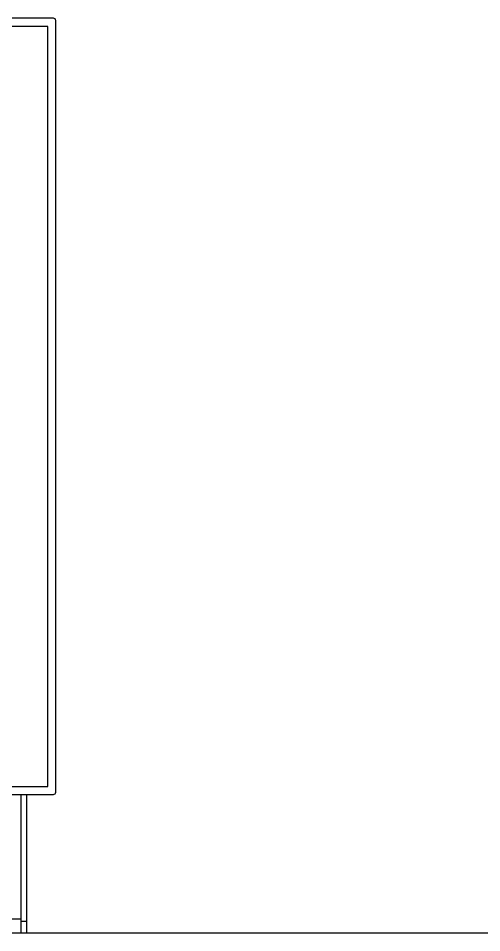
# Model space of a CAD drawing. Header units: inches. Extents: x 11.8 to 54.3, y 10.8 to 35.6.
# Drawn here: x 24.835 to 25.237, y 26.498 to 27.292 of the extents above; entities that cross this region are included whole.
import ezdxf

# ---------------------------------------------------------------- set-up
doc = ezdxf.new("R2010")
doc.units = ezdxf.units.IN
doc.header["$MEASUREMENT"] = 0
doc.layers.add('02', color=2, linetype='Continuous')
doc.layers.add('1', color=1, linetype='Continuous')

msp = doc.modelspace()

# ---------------------------------------------------------------- linework, layer by layer
at = {"layer": '02'}
for p, q in [((24.86501, 27.29234), (24.03301, 27.29234)), ((24.86701, 26.62034), (24.86701, 27.29034)), ((24.86001, 27.28534), (24.03801, 27.28534)), ((24.86001, 26.62534), (24.86001, 27.28534)), ((24.03801, 26.62534), (24.86001, 26.62534)), ((24.03301, 26.61834), (24.86501, 26.61834)), ((24.83701, 26.49834), (24.83701, 26.61834)), ((24.84201, 26.49834), (24.84201, 26.61834)), ((24.06101, 26.51034), (24.83701, 26.51034)), ((24.83701, 26.50834), (24.84201, 26.50834)), ((24.05601, 26.49834), (24.84201, 26.49834))]:
    msp.add_line(p, q, dxfattribs=at)
for centre, start, end in [((24.86501, 27.29034), 0, 90), ((24.86501, 26.62034), 270, 0)]:
    msp.add_arc(centre, 0.002, start, end, dxfattribs=at)
at = {"layer": '1'}
msp.add_line((12.11524, 26.49834), (32.44144, 26.49834), dxfattribs=at)

doc.saveas('drawing.dxf')
